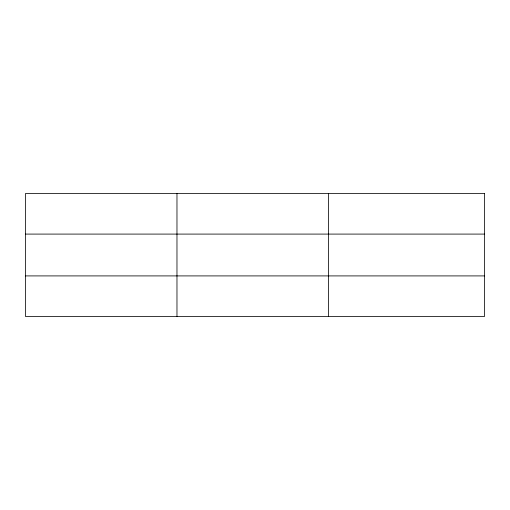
<?xml version="1.0" encoding="UTF-8"?>
<svg xmlns="http://www.w3.org/2000/svg" width="510" height="510" viewBox="0 0 510 510"><rect width="100%" height="100%" fill="white"/><g stroke="black" fill="none" stroke-linecap="round" stroke-linejoin="round"><path stroke-width="0.76" d="M176.97 316.506L176.97 193.494M328.44 316.506L328.44 193.494M25.5 234.09L484.5 234.09M25.5 275.91L484.5 275.91M484.5 193.494L484.5 316.506L25.5 316.506L25.5 193.494L484.5 193.494"/></g></svg>
